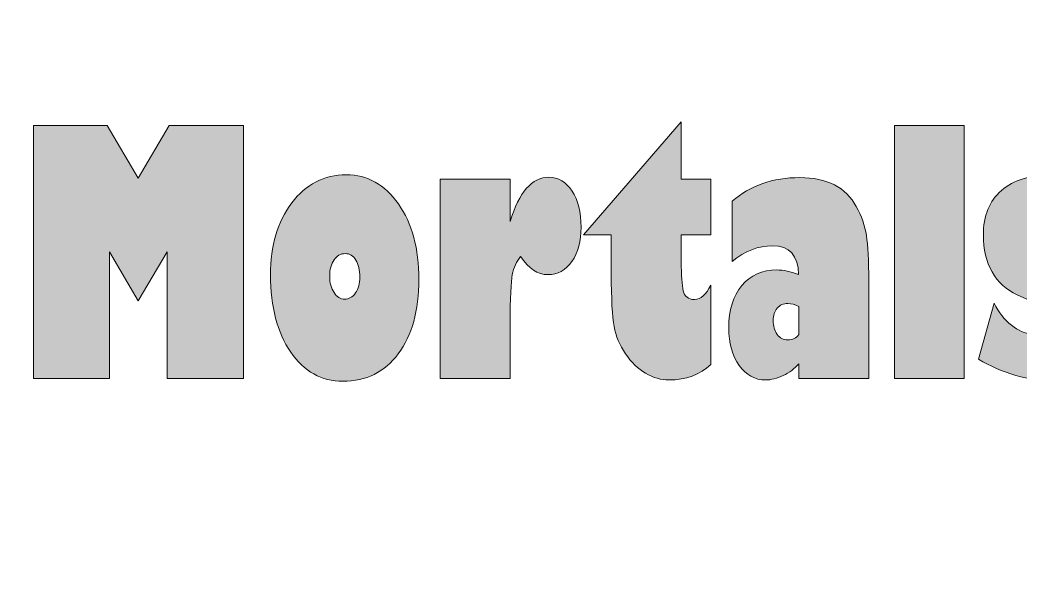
# Model space of a CAD drawing. Extents: x 433 to 591, y -185 to -10.
# Drawn here: x 491.2 to 547, y -108.2 to -76.1 of the extents above; entities that cross this region are included whole.
import ezdxf

# ---------------------------------------------------------------- set-up
doc = ezdxf.new("R2010")
doc.units = 0
doc.header["$MEASUREMENT"] = 0
doc.layers.add('Layer 1', color=7, linetype='Continuous', lineweight=0)

# ---------------------------------------------------------------- blocks, each defined once
blk = doc.blocks.new('Block_4')
at = {"layer": 'Layer 1', "true_color": 0x000000, "transparency": 33554687}
h = blk.add_hatch(color=18, dxfattribs=at)
h.dxf.hatch_style = 2
edge = h.paths.add_edge_path()
edge.add_spline(control_points=[(496.176, -96.083), (496.176, -96.083), (491.928, -96.083), (491.928, -96.083), (491.928, -96.083), (491.928, -81.96), (491.928, -81.96), (491.928, -81.96), (496.046, -81.96), (496.046, -81.96), (496.046, -81.96), (497.768, -84.903), (497.768, -84.903), (497.768, -84.903), (499.498, -81.96), (499.498, -81.96), (499.498, -81.96), (503.645, -81.96), (503.645, -81.96), (503.645, -81.96), (503.645, -96.083), (503.645, -96.083), (503.645, -96.083), (499.397, -96.083), (499.397, -96.083), (499.397, -96.083), (499.397, -89.012), (499.397, -89.012), (499.397, -89.012), (497.768, -91.742), (497.768, -91.742), (497.768, -91.742), (496.176, -89.012), (496.176, -89.012), (496.176, -89.012), (496.176, -96.083), (496.176, -96.083)], knot_values=[0, 0, 0, 0, 1, 1, 1, 2, 2, 2, 3, 3, 3, 4, 4, 4, 5, 5, 5, 6, 6, 6, 7, 7, 7, 8, 8, 8, 9, 9, 9, 10, 10, 10, 11, 11, 11, 12, 12, 12, 12], degree=3, periodic=0)
h = blk.add_hatch(color=18, dxfattribs=at)
h.dxf.hatch_style = 2
edge = h.paths.add_edge_path()
edge.add_spline(control_points=[(528.097, -84.958), (528.097, -84.958), (529.744, -84.958), (529.744, -84.958), (529.744, -84.958), (529.744, -88.068), (529.744, -88.068), (529.744, -88.068), (528.097, -88.068), (528.097, -88.068), (528.097, -88.068), (528.097, -89.558), (528.097, -89.558), (528.097, -90.317), (528.134, -90.858), (528.208, -91.182), (528.282, -91.506), (528.491, -91.668), (528.837, -91.668), (529.189, -91.668), (529.491, -91.403), (529.744, -90.872), (529.744, -90.872), (529.744, -95.287), (529.744, -95.287), (529.139, -95.867), (528.362, -96.157), (527.412, -96.157), (526.968, -96.157), (526.532, -96.034), (526.107, -95.787), (525.681, -95.54), (525.306, -95.177), (524.982, -94.699), (524.658, -94.221), (524.446, -93.711), (524.344, -93.168), (524.242, -92.625), (524.191, -91.644), (524.191, -90.225), (524.191, -90.225), (524.191, -88.068), (524.191, -88.068), (524.191, -88.068), (522.636, -88.068), (522.636, -88.068), (522.636, -88.068), (528.097, -81.756), (528.097, -81.756), (528.097, -81.756), (528.097, -84.958), (528.097, -84.958)], knot_values=[0, 0, 0, 0, 1, 1, 1, 2, 2, 2, 3, 3, 3, 4, 4, 4, 5, 5, 5, 6, 6, 6, 7, 7, 7, 8, 8, 8, 9, 9, 9, 10, 10, 10, 11, 11, 11, 12, 12, 12, 13, 13, 13, 14, 14, 14, 15, 15, 15, 16, 16, 16, 17, 17, 17, 17], degree=3, periodic=0)
h = blk.add_hatch(color=18, dxfattribs=at)
h.dxf.hatch_style = 2
edge = h.paths.add_edge_path()
edge.add_spline(control_points=[(543.905, -81.96), (543.905, -81.96), (543.905, -96.083), (543.905, -96.083), (543.905, -96.083), (539.999, -96.083), (539.999, -96.083), (539.999, -96.083), (539.999, -81.96), (539.999, -81.96), (539.999, -81.96), (543.905, -81.96), (543.905, -81.96)], knot_values=[0, 0, 0, 0, 1, 1, 1, 2, 2, 2, 3, 3, 3, 4, 4, 4, 4], degree=3, periodic=0)
h = blk.add_hatch(color=18, dxfattribs=at)
h.dxf.hatch_style = 2
edge = h.paths.add_edge_path()
edge.add_spline(control_points=[(509.299, -91.65), (509.54, -91.65), (509.742, -91.534), (509.906, -91.303), (510.069, -91.071), (510.151, -90.777), (510.151, -90.419), (510.151, -90.024), (510.077, -89.706), (509.929, -89.466), (509.781, -89.225), (509.583, -89.105), (509.336, -89.105), (509.077, -89.105), (508.868, -89.222), (508.707, -89.456), (508.547, -89.691), (508.467, -89.999), (508.467, -90.382), (508.467, -90.733), (508.547, -91.033), (508.707, -91.28), (508.868, -91.526), (509.065, -91.65), (509.299, -91.65)], knot_values=[0, 0, 0, 0, 1, 1, 1, 2, 2, 2, 3, 3, 3, 4, 4, 4, 5, 5, 5, 6, 6, 6, 7, 7, 7, 8, 8, 8, 8], degree=3, periodic=0)
edge = h.paths.add_edge_path()
edge.add_spline(control_points=[(509.392, -84.708), (510.57, -84.708), (511.541, -85.251), (512.303, -86.337), (513.065, -87.423), (513.446, -88.827), (513.446, -90.548), (513.446, -92.288), (513.063, -93.671), (512.298, -94.695), (511.533, -95.719), (510.499, -96.231), (509.198, -96.231), (508.007, -96.231), (507.037, -95.687), (506.287, -94.598), (505.537, -93.509), (505.162, -92.075), (505.162, -90.299), (505.162, -88.664), (505.557, -87.323), (506.347, -86.277), (507.137, -85.231), (508.152, -84.708), (509.392, -84.708)], knot_values=[0, 0, 0, 0, 1, 1, 1, 2, 2, 2, 3, 3, 3, 4, 4, 4, 5, 5, 5, 6, 6, 6, 7, 7, 7, 8, 8, 8, 8], degree=3, periodic=0)
h = blk.add_hatch(color=18, dxfattribs=at)
h.dxf.hatch_style = 2
edge = h.paths.add_edge_path()
edge.add_spline(control_points=[(518.545, -93.01), (518.545, -93.01), (518.545, -96.083), (518.545, -96.083), (518.545, -96.083), (514.64, -96.083), (514.64, -96.083), (514.64, -96.083), (514.64, -84.958), (514.64, -84.958), (514.64, -84.958), (518.545, -84.958), (518.545, -84.958), (518.545, -84.958), (518.545, -87.309), (518.545, -87.309), (519.045, -85.668), (519.764, -84.847), (520.702, -84.847), (521.232, -84.847), (521.666, -85.103), (522.002, -85.616), (522.338, -86.128), (522.507, -86.8), (522.507, -87.633), (522.507, -88.417), (522.334, -89.054), (521.988, -89.544), (521.643, -90.035), (521.195, -90.28), (520.646, -90.28), (520.085, -90.28), (519.579, -89.941), (519.128, -89.262), (518.894, -89.546), (518.738, -89.885), (518.661, -90.28), (518.584, -90.675), (518.545, -91.585), (518.545, -93.01)], knot_values=[0, 0, 0, 0, 1, 1, 1, 2, 2, 2, 3, 3, 3, 4, 4, 4, 5, 5, 5, 6, 6, 6, 7, 7, 7, 8, 8, 8, 9, 9, 9, 10, 10, 10, 11, 11, 11, 12, 12, 12, 13, 13, 13, 13], degree=3, periodic=0)
h = blk.add_hatch(color=18, dxfattribs=at)
h.dxf.hatch_style = 2
edge = h.paths.add_edge_path()
edge.add_spline(control_points=[(534.668, -93.621), (534.668, -93.621), (534.668, -92.066), (534.668, -92.066), (534.446, -91.949), (534.239, -91.89), (534.048, -91.89), (533.807, -91.89), (533.611, -91.978), (533.46, -92.154), (533.309, -92.33), (533.233, -92.554), (533.233, -92.825), (533.233, -93.146), (533.309, -93.41), (533.46, -93.617), (533.611, -93.823), (533.807, -93.927), (534.048, -93.927), (534.313, -93.927), (534.52, -93.825), (534.668, -93.621)], knot_values=[0, 0, 0, 0, 1, 1, 1, 2, 2, 2, 3, 3, 3, 4, 4, 4, 5, 5, 5, 6, 6, 6, 7, 7, 7, 7], degree=3, periodic=0)
edge = h.paths.add_edge_path()
edge.add_spline(control_points=[(534.668, -96.083), (534.668, -96.083), (534.668, -95.25), (534.668, -95.25), (534.427, -95.528), (534.134, -95.748), (533.789, -95.912), (533.443, -96.075), (533.119, -96.157), (532.817, -96.157), (532.212, -96.157), (531.717, -95.887), (531.331, -95.347), (530.946, -94.807), (530.753, -94.106), (530.753, -93.242), (530.753, -92.254), (530.995, -91.471), (531.479, -90.891), (531.964, -90.311), (532.616, -90.021), (533.437, -90.021), (533.795, -90.021), (534.199, -90.107), (534.649, -90.28), (534.625, -89.206), (534.14, -88.67), (533.196, -88.67), (532.413, -88.67), (531.66, -88.96), (530.938, -89.54), (530.938, -89.54), (530.938, -86.189), (530.938, -86.189), (531.956, -85.307), (533.215, -84.866), (534.714, -84.866), (535.479, -84.866), (536.125, -85.002), (536.653, -85.273), (537.181, -85.545), (537.588, -85.946), (537.875, -86.476), (538.162, -87.007), (538.35, -87.548), (538.439, -88.1), (538.529, -88.653), (538.573, -89.493), (538.573, -90.623), (538.573, -90.623), (538.573, -96.083), (538.573, -96.083), (538.573, -96.083), (534.668, -96.083), (534.668, -96.083)], knot_values=[0, 0, 0, 0, 1, 1, 1, 2, 2, 2, 3, 3, 3, 4, 4, 4, 5, 5, 5, 6, 6, 6, 7, 7, 7, 8, 8, 8, 9, 9, 9, 10, 10, 10, 11, 11, 11, 12, 12, 12, 13, 13, 13, 14, 14, 14, 15, 15, 15, 16, 16, 16, 17, 17, 17, 18, 18, 18, 18], degree=3, periodic=0)
h = blk.add_hatch(color=18, dxfattribs=at)
h.dxf.hatch_style = 2
edge = h.paths.add_edge_path()
edge.add_spline(control_points=[(545.57, -91.872), (545.83, -92.39), (546.152, -92.802), (546.538, -93.107), (546.923, -93.413), (547.292, -93.566), (547.644, -93.566), (548.149, -93.566), (548.402, -93.294), (548.402, -92.751), (548.402, -92.535), (548.347, -92.346), (548.236, -92.182), (548.125, -92.019), (547.958, -91.89), (547.736, -91.798), (547.736, -91.798), (546.866, -91.4), (546.866, -91.4), (546.255, -91.128), (545.786, -90.706), (545.459, -90.132), (545.132, -89.558), (544.969, -88.87), (544.969, -88.068), (544.969, -87.001), (545.305, -86.174), (545.978, -85.588), (546.65, -85.002), (547.597, -84.708), (548.819, -84.708), (550.01, -84.708), (551.089, -85.026), (552.058, -85.662), (552.058, -85.662), (551.124, -88.503), (551.124, -88.503), (550.513, -87.695), (549.926, -87.291), (549.365, -87.291), (549.167, -87.291), (549.007, -87.351), (548.884, -87.471), (548.76, -87.591), (548.699, -87.75), (548.699, -87.948), (548.699, -88.232), (548.785, -88.457), (548.958, -88.623), (549.13, -88.79), (549.448, -88.957), (549.911, -89.123), (550.904, -89.475), (551.545, -89.962), (551.831, -90.586), (552.118, -91.209), (552.262, -91.872), (552.262, -92.575), (552.262, -93.692), (551.947, -94.581), (551.318, -95.241), (550.688, -95.901), (549.843, -96.231), (548.782, -96.231), (548.196, -96.231), (547.531, -96.121), (546.787, -95.903), (546.044, -95.684), (545.348, -95.383), (544.7, -95), (544.7, -95), (545.57, -91.872), (545.57, -91.872)], knot_values=[0, 0, 0, 0, 1, 1, 1, 2, 2, 2, 3, 3, 3, 4, 4, 4, 5, 5, 5, 6, 6, 6, 7, 7, 7, 8, 8, 8, 9, 9, 9, 10, 10, 10, 11, 11, 11, 12, 12, 12, 13, 13, 13, 14, 14, 14, 15, 15, 15, 16, 16, 16, 17, 17, 17, 18, 18, 18, 19, 19, 19, 20, 20, 20, 21, 21, 21, 22, 22, 22, 23, 23, 23, 24, 24, 24, 24], degree=3, periodic=0)
at = {"layer": 'Layer 1'}
for points, knots in [([(496.176, -96.083), (496.176, -96.083), (491.928, -96.083), (491.928, -96.083), (491.928, -96.083), (491.928, -81.96), (491.928, -81.96), (491.928, -81.96), (496.046, -81.96), (496.046, -81.96), (496.046, -81.96), (497.768, -84.903), (497.768, -84.903), (497.768, -84.903), (499.498, -81.96), (499.498, -81.96), (499.498, -81.96), (503.645, -81.96), (503.645, -81.96), (503.645, -81.96), (503.645, -96.083), (503.645, -96.083), (503.645, -96.083), (499.397, -96.083), (499.397, -96.083), (499.397, -96.083), (499.397, -89.012), (499.397, -89.012), (499.397, -89.012), (497.768, -91.742), (497.768, -91.742), (497.768, -91.742), (496.176, -89.012), (496.176, -89.012), (496.176, -89.012), (496.176, -96.083), (496.176, -96.083)], [0, 0, 0, 0, 1, 1, 1, 2, 2, 2, 3, 3, 3, 4, 4, 4, 5, 5, 5, 6, 6, 6, 7, 7, 7, 8, 8, 8, 9, 9, 9, 10, 10, 10, 11, 11, 11, 12, 12, 12, 12]), ([(528.097, -84.958), (528.097, -84.958), (529.744, -84.958), (529.744, -84.958), (529.744, -84.958), (529.744, -88.068), (529.744, -88.068), (529.744, -88.068), (528.097, -88.068), (528.097, -88.068), (528.097, -88.068), (528.097, -89.558), (528.097, -89.558), (528.097, -90.317), (528.134, -90.858), (528.208, -91.182), (528.282, -91.506), (528.491, -91.668), (528.837, -91.668), (529.189, -91.668), (529.491, -91.403), (529.744, -90.872), (529.744, -90.872), (529.744, -95.287), (529.744, -95.287), (529.139, -95.867), (528.362, -96.157), (527.412, -96.157), (526.968, -96.157), (526.532, -96.034), (526.107, -95.787), (525.681, -95.54), (525.306, -95.177), (524.982, -94.699), (524.658, -94.221), (524.446, -93.711), (524.344, -93.168), (524.242, -92.625), (524.191, -91.644), (524.191, -90.225), (524.191, -90.225), (524.191, -88.068), (524.191, -88.068), (524.191, -88.068), (522.636, -88.068), (522.636, -88.068), (522.636, -88.068), (528.097, -81.756), (528.097, -81.756), (528.097, -81.756), (528.097, -84.958), (528.097, -84.958)], [0, 0, 0, 0, 1, 1, 1, 2, 2, 2, 3, 3, 3, 4, 4, 4, 5, 5, 5, 6, 6, 6, 7, 7, 7, 8, 8, 8, 9, 9, 9, 10, 10, 10, 11, 11, 11, 12, 12, 12, 13, 13, 13, 14, 14, 14, 15, 15, 15, 16, 16, 16, 17, 17, 17, 17]), ([(543.905, -81.96), (543.905, -81.96), (543.905, -96.083), (543.905, -96.083), (543.905, -96.083), (539.999, -96.083), (539.999, -96.083), (539.999, -96.083), (539.999, -81.96), (539.999, -81.96), (539.999, -81.96), (543.905, -81.96), (543.905, -81.96)], [0, 0, 0, 0, 1, 1, 1, 2, 2, 2, 3, 3, 3, 4, 4, 4, 4]), ([(509.392, -84.708), (510.57, -84.708), (511.541, -85.251), (512.303, -86.337), (513.065, -87.423), (513.446, -88.827), (513.446, -90.548), (513.446, -92.288), (513.063, -93.671), (512.298, -94.695), (511.533, -95.719), (510.499, -96.231), (509.198, -96.231), (508.007, -96.231), (507.037, -95.687), (506.287, -94.598), (505.537, -93.509), (505.162, -92.075), (505.162, -90.299), (505.162, -88.664), (505.557, -87.323), (506.347, -86.277), (507.137, -85.231), (508.152, -84.708), (509.392, -84.708)], [0, 0, 0, 0, 1, 1, 1, 2, 2, 2, 3, 3, 3, 4, 4, 4, 5, 5, 5, 6, 6, 6, 7, 7, 7, 8, 8, 8, 8]), ([(518.545, -93.01), (518.545, -93.01), (518.545, -96.083), (518.545, -96.083), (518.545, -96.083), (514.64, -96.083), (514.64, -96.083), (514.64, -96.083), (514.64, -84.958), (514.64, -84.958), (514.64, -84.958), (518.545, -84.958), (518.545, -84.958), (518.545, -84.958), (518.545, -87.309), (518.545, -87.309), (519.045, -85.668), (519.764, -84.847), (520.702, -84.847), (521.232, -84.847), (521.666, -85.103), (522.002, -85.616), (522.338, -86.128), (522.507, -86.8), (522.507, -87.633), (522.507, -88.417), (522.334, -89.054), (521.988, -89.544), (521.643, -90.035), (521.195, -90.28), (520.646, -90.28), (520.085, -90.28), (519.579, -89.941), (519.128, -89.262), (518.894, -89.546), (518.738, -89.885), (518.661, -90.28), (518.584, -90.675), (518.545, -91.585), (518.545, -93.01)], [0, 0, 0, 0, 1, 1, 1, 2, 2, 2, 3, 3, 3, 4, 4, 4, 5, 5, 5, 6, 6, 6, 7, 7, 7, 8, 8, 8, 9, 9, 9, 10, 10, 10, 11, 11, 11, 12, 12, 12, 13, 13, 13, 13]), ([(534.668, -96.083), (534.668, -96.083), (534.668, -95.25), (534.668, -95.25), (534.427, -95.528), (534.134, -95.748), (533.789, -95.912), (533.443, -96.075), (533.119, -96.157), (532.817, -96.157), (532.212, -96.157), (531.717, -95.887), (531.331, -95.347), (530.946, -94.807), (530.753, -94.106), (530.753, -93.242), (530.753, -92.254), (530.995, -91.471), (531.479, -90.891), (531.964, -90.311), (532.616, -90.021), (533.437, -90.021), (533.795, -90.021), (534.199, -90.107), (534.649, -90.28), (534.625, -89.206), (534.14, -88.67), (533.196, -88.67), (532.413, -88.67), (531.66, -88.96), (530.938, -89.54), (530.938, -89.54), (530.938, -86.189), (530.938, -86.189), (531.956, -85.307), (533.215, -84.866), (534.714, -84.866), (535.479, -84.866), (536.125, -85.002), (536.653, -85.273), (537.181, -85.545), (537.588, -85.946), (537.875, -86.476), (538.162, -87.007), (538.35, -87.548), (538.439, -88.1), (538.529, -88.653), (538.573, -89.493), (538.573, -90.623), (538.573, -90.623), (538.573, -96.083), (538.573, -96.083), (538.573, -96.083), (534.668, -96.083), (534.668, -96.083)], [0, 0, 0, 0, 1, 1, 1, 2, 2, 2, 3, 3, 3, 4, 4, 4, 5, 5, 5, 6, 6, 6, 7, 7, 7, 8, 8, 8, 9, 9, 9, 10, 10, 10, 11, 11, 11, 12, 12, 12, 13, 13, 13, 14, 14, 14, 15, 15, 15, 16, 16, 16, 17, 17, 17, 18, 18, 18, 18]), ([(545.57, -91.872), (545.83, -92.39), (546.152, -92.802), (546.538, -93.107), (546.923, -93.413), (547.292, -93.566), (547.644, -93.566), (548.149, -93.566), (548.402, -93.294), (548.402, -92.751), (548.402, -92.535), (548.347, -92.346), (548.236, -92.182), (548.125, -92.019), (547.958, -91.89), (547.736, -91.798), (547.736, -91.798), (546.866, -91.4), (546.866, -91.4), (546.255, -91.128), (545.786, -90.706), (545.459, -90.132), (545.132, -89.558), (544.969, -88.87), (544.969, -88.068), (544.969, -87.001), (545.305, -86.174), (545.978, -85.588), (546.65, -85.002), (547.597, -84.708), (548.819, -84.708), (550.01, -84.708), (551.089, -85.026), (552.058, -85.662), (552.058, -85.662), (551.124, -88.503), (551.124, -88.503), (550.513, -87.695), (549.926, -87.291), (549.365, -87.291), (549.167, -87.291), (549.007, -87.351), (548.884, -87.471), (548.76, -87.591), (548.699, -87.75), (548.699, -87.948), (548.699, -88.232), (548.785, -88.457), (548.958, -88.623), (549.13, -88.79), (549.448, -88.957), (549.911, -89.123), (550.904, -89.475), (551.545, -89.962), (551.831, -90.586), (552.118, -91.209), (552.262, -91.872), (552.262, -92.575), (552.262, -93.692), (551.947, -94.581), (551.318, -95.241), (550.688, -95.901), (549.843, -96.231), (548.782, -96.231), (548.196, -96.231), (547.531, -96.121), (546.787, -95.903), (546.044, -95.684), (545.348, -95.383), (544.7, -95), (544.7, -95), (545.57, -91.872), (545.57, -91.872)], [0, 0, 0, 0, 1, 1, 1, 2, 2, 2, 3, 3, 3, 4, 4, 4, 5, 5, 5, 6, 6, 6, 7, 7, 7, 8, 8, 8, 9, 9, 9, 10, 10, 10, 11, 11, 11, 12, 12, 12, 13, 13, 13, 14, 14, 14, 15, 15, 15, 16, 16, 16, 17, 17, 17, 18, 18, 18, 19, 19, 19, 20, 20, 20, 21, 21, 21, 22, 22, 22, 23, 23, 23, 24, 24, 24, 24]), ([(509.299, -91.65), (509.54, -91.65), (509.742, -91.534), (509.906, -91.303), (510.069, -91.071), (510.151, -90.777), (510.151, -90.419), (510.151, -90.024), (510.077, -89.706), (509.929, -89.466), (509.781, -89.225), (509.583, -89.105), (509.336, -89.105), (509.077, -89.105), (508.868, -89.222), (508.707, -89.456), (508.547, -89.691), (508.467, -89.999), (508.467, -90.382), (508.467, -90.733), (508.547, -91.033), (508.707, -91.28), (508.868, -91.526), (509.065, -91.65), (509.299, -91.65)], [0, 0, 0, 0, 1, 1, 1, 2, 2, 2, 3, 3, 3, 4, 4, 4, 5, 5, 5, 6, 6, 6, 7, 7, 7, 8, 8, 8, 8]), ([(534.668, -93.621), (534.668, -93.621), (534.668, -92.066), (534.668, -92.066), (534.446, -91.949), (534.239, -91.89), (534.048, -91.89), (533.807, -91.89), (533.611, -91.978), (533.46, -92.154), (533.309, -92.33), (533.233, -92.554), (533.233, -92.825), (533.233, -93.146), (533.309, -93.41), (533.46, -93.617), (533.611, -93.823), (533.807, -93.927), (534.048, -93.927), (534.313, -93.927), (534.52, -93.825), (534.668, -93.621)], [0, 0, 0, 0, 1, 1, 1, 2, 2, 2, 3, 3, 3, 4, 4, 4, 5, 5, 5, 6, 6, 6, 7, 7, 7, 7])]:
    blk.add_open_spline(points, degree=3, knots=knots, dxfattribs=at)
blk = doc.blocks.new('Block_0')
at = {"layer": 'Layer 1', "true_color": 0x000000, "transparency": 33554687}
h = blk.add_hatch(color=18, dxfattribs=at)
h.dxf.hatch_style = 2
edge = h.paths.add_edge_path()
edge.add_spline(control_points=[(588.054, -163.527), (588.054, -165.521), (587.246, -167.472), (585.839, -168.88), (585.839, -168.88), (574.216, -180.506), (574.216, -180.506), (572.805, -181.915), (570.854, -182.723), (568.865, -182.723), (568.865, -182.723), (455.2, -182.723), (455.2, -182.723), (453.212, -182.723), (451.261, -181.915), (449.851, -180.506), (449.851, -180.506), (438.226, -168.88), (438.226, -168.88), (436.817, -167.469), (436.009, -165.518), (436.009, -163.527), (436.009, -163.527), (436.009, -30.807), (436.009, -30.807), (436.009, -28.817), (436.817, -26.868), (438.226, -25.457), (438.226, -25.457), (449.851, -13.835), (449.851, -13.835), (451.26, -12.425), (453.209, -11.617), (455.2, -11.617), (455.2, -11.617), (568.865, -11.617), (568.865, -11.617), (570.859, -11.617), (572.81, -12.425), (574.216, -13.835), (574.216, -13.835), (585.839, -25.457), (585.839, -25.457), (587.246, -26.865), (588.054, -28.814), (588.054, -30.807), (588.054, -30.807), (588.054, -163.527), (588.054, -163.527)], knot_values=[0, 0, 0, 0, 1, 1, 1, 2, 2, 2, 3, 3, 3, 4, 4, 4, 5, 5, 5, 6, 6, 6, 7, 7, 7, 8, 8, 8, 9, 9, 9, 10, 10, 10, 11, 11, 11, 12, 12, 12, 13, 13, 13, 14, 14, 14, 15, 15, 15, 16, 16, 16, 16], degree=3, periodic=0)
edge = h.paths.add_edge_path()
edge.add_spline(control_points=[(575.542, -12.508), (573.788, -10.75), (571.355, -9.743), (568.865, -9.743), (568.865, -9.743), (455.2, -9.743), (455.2, -9.743), (452.715, -9.743), (450.283, -10.75), (448.524, -12.508), (448.524, -12.508), (436.9, -24.131), (436.9, -24.131), (435.142, -25.891), (434.134, -28.323), (434.134, -30.807), (434.134, -30.807), (434.134, -163.527), (434.134, -163.527), (434.134, -166.012), (435.142, -168.446), (436.9, -170.206), (436.9, -170.206), (448.524, -181.832), (448.524, -181.832), (450.286, -183.59), (452.72, -184.597), (455.2, -184.597), (455.2, -184.597), (568.865, -184.597), (568.865, -184.597), (571.347, -184.597), (573.78, -183.59), (575.542, -181.832), (575.542, -181.832), (587.165, -170.206), (587.165, -170.206), (588.921, -168.449), (589.929, -166.015), (589.929, -163.527), (589.929, -163.527), (589.929, -30.807), (589.929, -30.807), (589.929, -28.322), (588.921, -25.888), (587.165, -24.131), (587.165, -24.131), (575.542, -12.508), (575.542, -12.508)], knot_values=[0, 0, 0, 0, 1, 1, 1, 2, 2, 2, 3, 3, 3, 4, 4, 4, 5, 5, 5, 6, 6, 6, 7, 7, 7, 8, 8, 8, 9, 9, 9, 10, 10, 10, 11, 11, 11, 12, 12, 12, 13, 13, 13, 14, 14, 14, 15, 15, 15, 16, 16, 16, 16], degree=3, periodic=0)
at = {"layer": 'Layer 1'}
for points in [[(575.542, -12.508), (573.788, -10.75), (571.355, -9.743), (568.865, -9.743), (568.865, -9.743), (455.2, -9.743), (455.2, -9.743), (452.715, -9.743), (450.283, -10.75), (448.524, -12.508), (448.524, -12.508), (436.9, -24.131), (436.9, -24.131), (435.142, -25.891), (434.134, -28.323), (434.134, -30.807), (434.134, -30.807), (434.134, -163.527), (434.134, -163.527), (434.134, -166.012), (435.142, -168.446), (436.9, -170.206), (436.9, -170.206), (448.524, -181.832), (448.524, -181.832), (450.286, -183.59), (452.72, -184.597), (455.2, -184.597), (455.2, -184.597), (568.865, -184.597), (568.865, -184.597), (571.347, -184.597), (573.78, -183.59), (575.542, -181.832), (575.542, -181.832), (587.165, -170.206), (587.165, -170.206), (588.921, -168.449), (589.929, -166.015), (589.929, -163.527), (589.929, -163.527), (589.929, -30.807), (589.929, -30.807), (589.929, -28.322), (588.921, -25.888), (587.165, -24.131), (587.165, -24.131), (575.542, -12.508), (575.542, -12.508)], [(588.054, -163.527), (588.054, -165.521), (587.246, -167.472), (585.839, -168.88), (585.839, -168.88), (574.216, -180.506), (574.216, -180.506), (572.805, -181.915), (570.854, -182.723), (568.865, -182.723), (568.865, -182.723), (455.2, -182.723), (455.2, -182.723), (453.212, -182.723), (451.261, -181.915), (449.851, -180.506), (449.851, -180.506), (438.226, -168.88), (438.226, -168.88), (436.817, -167.469), (436.009, -165.518), (436.009, -163.527), (436.009, -163.527), (436.009, -30.807), (436.009, -30.807), (436.009, -28.817), (436.817, -26.868), (438.226, -25.457), (438.226, -25.457), (449.851, -13.835), (449.851, -13.835), (451.26, -12.425), (453.209, -11.617), (455.2, -11.617), (455.2, -11.617), (568.865, -11.617), (568.865, -11.617), (570.859, -11.617), (572.81, -12.425), (574.216, -13.835), (574.216, -13.835), (585.839, -25.457), (585.839, -25.457), (587.246, -26.865), (588.054, -28.814), (588.054, -30.807), (588.054, -30.807), (588.054, -163.527), (588.054, -163.527)]]:
    blk.add_open_spline(points, degree=3, knots=[0, 0, 0, 0, 1, 1, 1, 2, 2, 2, 3, 3, 3, 4, 4, 4, 5, 5, 5, 6, 6, 6, 7, 7, 7, 8, 8, 8, 9, 9, 9, 10, 10, 10, 11, 11, 11, 12, 12, 12, 13, 13, 13, 14, 14, 14, 15, 15, 15, 16, 16, 16, 16], dxfattribs=at)
blk.add_blockref('Block_4', (0, 0), dxfattribs=at)

msp = doc.modelspace()

# ---------------------------------------------------------------- block references
at = {"layer": 'Layer 1'}
msp.add_blockref('Block_0', (0, 0), dxfattribs=at)

doc.saveas('drawing.dxf')
